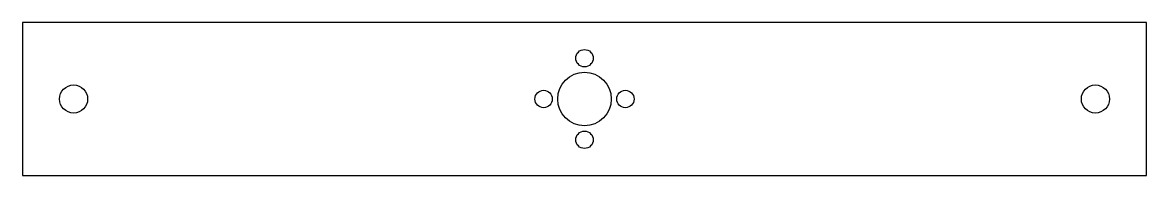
# Model space of a CAD drawing. Header units: millimetres. Extents: x -110 to 110, y -15 to 15.
import ezdxf

# ---------------------------------------------------------------- set-up
doc = ezdxf.new("R2010")
doc.units = ezdxf.units.MM

msp = doc.modelspace()

# ---------------------------------------------------------------- linework, layer by layer
at = {"layer": 'CUT'}
msp.add_lwpolyline([(-110, -15), (110, -15), (110, 15), (-110, 15)], close=True, dxfattribs=at)
at = {"layer": 'DRILL'}
for centre, radius in [((0, 8), 1.7), ((0, 0), 5.25), ((-100, 0), 2.75), ((100, 0), 2.75), ((-8, 0), 1.7), ((8, 0), 1.7), ((0, -8), 1.7)]:
    msp.add_circle(centre, radius, dxfattribs=at)

doc.saveas('drawing.dxf')
